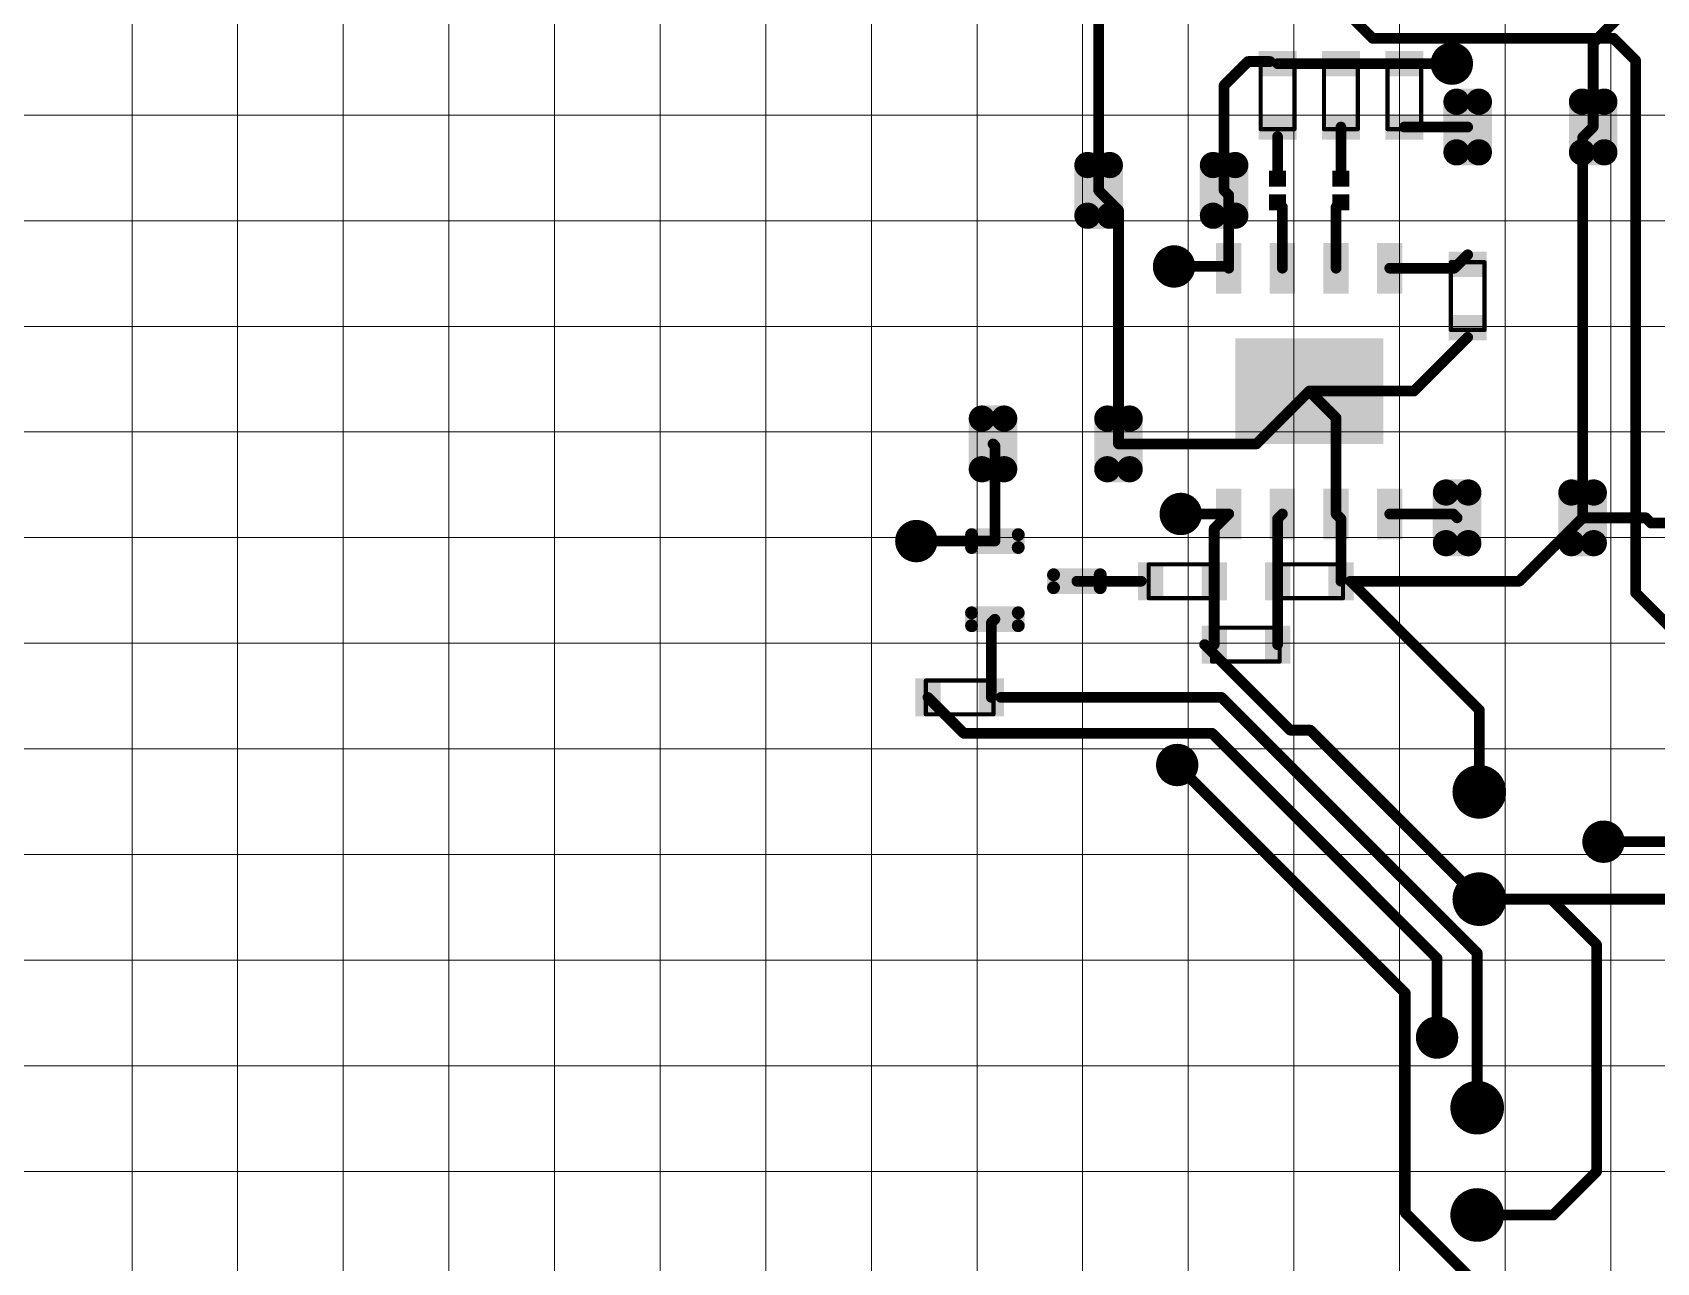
# Model space of a CAD drawing. Extents: x 1996 to 2593, y 74 to 494.
# Drawn here: x 2075.14 to 2113.58, y 322.84 to 351.96 of the extents above; entities that cross this region are included whole.
import ezdxf

# ---------------------------------------------------------------- set-up
doc = ezdxf.new("R2010")
doc.units = 0
doc.header["$MEASUREMENT"] = 0
doc.layers.get('0').update_dxf_attribs({"linetype": 'CONTINUOUS'})
for name, color, linetype in [('BottomSolder', 6, 'CONTINUOUS'), ('KeepOutLayer', 6, 'CONTINUOUS'), ('TopLayer', 1, 'CONTINUOUS')]:
    doc.layers.add(name, color=color, linetype=linetype)

# ---------------------------------------------------------------- blocks, each defined once
blk = doc.blocks.new('CAP3216X125N_18')
at = {"layer": 'TopLayer', "const_width": 0.31049976}
for points in [[(-1.90477648, 0.5995416, 1), (-1.59427672, 0.5995416, 1)], [(-1.37577576, 0.5995416, 1), (-1.065276, 0.5995416, 1)], [(1.06519472, 0.5995416, 1), (1.37569448, 0.5995416, 1)], [(1.59419544, 0.5995416, 1), (1.9046952, 0.5995416, 1)], [(-1.90477648, -0.59945524, 1), (-1.59427672, -0.59945524, 1)], [(-1.37577576, -0.59945524, 1), (-1.065276, -0.59945524, 1)], [(1.06519472, -0.59945524, 1), (1.37569448, -0.59945524, 1)], [(1.59419544, -0.59945524, 1), (1.9046952, -0.59945524, 1)]]:
    blk.add_lwpolyline(points, format="xyb", close=True, dxfattribs=at)
at = {"layer": 'TopLayer'}
for points in [[(-1.22052588, -0.909955), (-1.22052588, 0.9100413599999999), (-1.7495266, -0.909955), (-1.7495266, 0.9100413599999999)], [(1.74944532, -0.909955), (1.74944532, 0.9100413599999999), (1.2204446, -0.909955), (1.2204446, 0.9100413599999999)], [(-0.9100261199999999, -0.59945524), (-0.9100261199999999, 0.5995416), (-2.06002636, -0.59945524), (-2.06002636, 0.5995416)], [(2.05994508, -0.59945524), (2.05994508, 0.5995416), (0.90994484, -0.59945524), (0.90994484, 0.5995416)]]:
    blk.add_solid(points, dxfattribs=at)
blk = doc.blocks.new('CAP3216X125N_31')
at = {"layer": 'TopLayer', "const_width": 0.31049976}
for points in [[(-1.90478918, 0.59953906, 1), (-1.59428942, 0.59953906, 1)], [(-1.37578846, 0.59953906, 1), (-1.0652887, 0.59953906, 1)], [(1.06518202, 0.59953906, 1), (1.37568178, 0.59953906, 1)], [(1.59418274, 0.59953906, 1), (1.9046825, 0.59953906, 1)], [(-1.90478918, -0.5994577799999999, 1), (-1.59428942, -0.5994577799999999, 1)], [(-1.37578846, -0.5994577799999999, 1), (-1.0652887, -0.5994577799999999, 1)], [(1.06518202, -0.5994577799999999, 1), (1.37568178, -0.5994577799999999, 1)], [(1.59418274, -0.5994577799999999, 1), (1.9046825, -0.5994577799999999, 1)]]:
    blk.add_lwpolyline(points, format="xyb", close=True, dxfattribs=at)
at = {"layer": 'TopLayer'}
for points in [[(-1.22053858, -0.90995754), (-1.22053858, 0.9100388199999999), (-1.7495393, -0.90995754), (-1.7495393, 0.9100388199999999)], [(1.74943262, -0.90995754), (1.74943262, 0.9100388199999999), (1.2204319, -0.90995754), (1.2204319, 0.9100388199999999)], [(-0.9100388199999999, -0.5994577799999999), (-0.9100388199999999, 0.59953906), (-2.06003906, -0.5994577799999999), (-2.06003906, 0.59953906)], [(2.05993238, -0.5994577799999999), (2.05993238, 0.59953906), (0.90993214, -0.5994577799999999), (0.90993214, 0.59953906)]]:
    blk.add_solid(points, dxfattribs=at)
blk = doc.blocks.new('CAP3216X125N_38')
at = {"layer": 'TopLayer', "const_width": 0.31049976}
for points in [[(-1.90471806, 0.5995187399999999, 1), (-1.5942183, 0.5995187399999999, 1)], [(-1.37571734, 0.5995187399999999, 1), (-1.06521758, 0.5995187399999999, 1)], [(1.06525314, 0.5995187399999999, 1), (1.3757529, 0.5995187399999999, 1)], [(1.59425386, 0.5995187399999999, 1), (1.90475362, 0.5995187399999999, 1)], [(-1.90471806, -0.5994781, 1), (-1.5942183, -0.5994781, 1)], [(-1.37571734, -0.5994781, 1), (-1.06521758, -0.5994781, 1)], [(1.06525314, -0.5994781, 1), (1.3757529, -0.5994781, 1)], [(1.59425386, -0.5994781, 1), (1.90475362, -0.5994781, 1)]]:
    blk.add_lwpolyline(points, format="xyb", close=True, dxfattribs=at)
at = {"layer": 'TopLayer'}
for points in [[(-1.22046746, -0.9099778599999999), (-1.22046746, 0.9100185), (-1.74946818, -0.9099778599999999), (-1.74946818, 0.9100185)], [(1.74950374, -0.9099778599999999), (1.74950374, 0.9100185), (1.22050302, -0.9099778599999999), (1.22050302, 0.9100185)], [(-0.9099676999999999, -0.5994781), (-0.9099676999999999, 0.5995187399999999), (-2.05996794, -0.5994781), (-2.05996794, 0.5995187399999999)], [(2.0600035, -0.5994781), (2.0600035, 0.5995187399999999), (0.91000326, -0.5994781), (0.91000326, 0.5995187399999999)]]:
    blk.add_solid(points, dxfattribs=at)
blk = doc.blocks.new('CAP3216X125N_40')
at = {"layer": 'TopLayer', "const_width": 0.31049976}
for points in [[(-1.90471552, 0.5994679399999999, 1), (-1.59421576, 0.5994679399999999, 1)], [(-1.3757148, 0.5994679399999999, 1), (-1.06521504, 0.5994679399999999, 1)], [(1.06525568, 0.5994679399999999, 1), (1.37575544, 0.5994679399999999, 1)], [(1.5942564, 0.5994679399999999, 1), (1.90475616, 0.5994679399999999, 1)], [(-1.90471552, -0.5995288999999999, 1), (-1.59421576, -0.5995288999999999, 1)], [(-1.3757148, -0.5995288999999999, 1), (-1.06521504, -0.5995288999999999, 1)], [(1.06525568, -0.5995288999999999, 1), (1.37575544, -0.5995288999999999, 1)], [(1.5942564, -0.5995288999999999, 1), (1.90475616, -0.5995288999999999, 1)]]:
    blk.add_lwpolyline(points, format="xyb", close=True, dxfattribs=at)
at = {"layer": 'TopLayer'}
for points in [[(-1.22046492, -0.9100286599999999), (-1.22046492, 0.9099676999999999), (-1.74946564, -0.9100286599999999), (-1.74946564, 0.9099676999999999)], [(1.74950628, -0.9100286599999999), (1.74950628, 0.9099676999999999), (1.22050556, -0.9100286599999999), (1.22050556, 0.9099676999999999)], [(-0.9099651599999999, -0.5995288999999999), (-0.9099651599999999, 0.5994679399999999), (-2.0599654, -0.5995288999999999), (-2.0599654, 0.5994679399999999)], [(2.06000604, -0.5995288999999999), (2.06000604, 0.5994679399999999), (0.9100058, -0.5995288999999999), (0.9100058, 0.5994679399999999)]]:
    blk.add_solid(points, dxfattribs=at)
blk = doc.blocks.new('ESOP_8_L4_9_W3_9_P1_27_LS6_0_BL_EP_57')
at = {"layer": 'TopLayer'}
for points in [[(-1.9435064, 2.30832914), (-1.3435076, 2.30832914), (-1.9435064, 3.50832674), (-1.3435076, 3.50832674)], [(-0.6735064, 2.30832914), (-0.07350759999999999, 2.30832914), (-0.6735064, 3.50832674), (-0.07350759999999999, 3.50832674)], [(0.5964936, 2.30832914), (1.1964924, 2.30832914), (0.5964936, 3.50832674), (1.1964924, 3.50832674)], [(1.8664936, 2.30832914), (2.4664924, 2.30832914), (1.8664936, 3.50832674), (2.4664924, 3.50832674)], [(2.011426, 1.25002544), (-1.48844, 1.25002544), (2.011426, -1.24996956), (-1.48844, -1.24996956)], [(-1.9435064, -3.50827086), (-1.3435076, -3.50827086), (-1.9435064, -2.30827326), (-1.3435076, -2.30827326)], [(-0.6735064, -3.50827086), (-0.07350759999999999, -3.50827086), (-0.6735064, -2.30827326), (-0.07350759999999999, -2.30827326)], [(0.5964936, -3.50827086), (1.1964924, -3.50827086), (0.5964936, -2.30827326), (1.1964924, -2.30827326)], [(1.8664936, -3.50827086), (2.4664924, -3.50827086), (1.8664936, -2.30827326), (2.4664924, -2.30827326)]]:
    blk.add_solid(points, dxfattribs=at)
blk = doc.blocks.new('___0603_62')
at = {"layer": 'KeepOutLayer', "const_width": 0.0999998}
for points in [[(-0.80006698, 0.40000936), (-0.80006698, -0.39998904)], [(0.7999298199999999, 0.40000936), (-0.80006698, 0.40000936)], [(0.7999298199999999, 0.40000936), (0.7999298199999999, -0.39998904)], [(0.7999298199999999, -0.39998904), (-0.80006698, -0.39998904)]]:
    blk.add_lwpolyline(points, dxfattribs=at)
at = {"layer": 'KeepOutLayer', "const_width": 0.0499999}
for points in [[(-0.8250656599999999, 0.40000936, 1), (-0.7750682999999999, 0.40000936, 1)], [(-0.8250656599999999, 0.40000936, 1), (-0.7750682999999999, 0.40000936, 1)], [(0.77493114, 0.40000936, 1), (0.8249285, 0.40000936, 1)], [(0.77493114, 0.40000936, 1), (0.8249285, 0.40000936, 1)], [(-0.8250656599999999, -0.39998904, 1), (-0.7750682999999999, -0.39998904, 1)], [(-0.8250656599999999, -0.39998904, 1), (-0.7750682999999999, -0.39998904, 1)], [(0.77493114, -0.39998904, 1), (0.8249285, -0.39998904, 1)], [(0.77493114, -0.39998904, 1), (0.8249285, -0.39998904, 1)]]:
    blk.add_lwpolyline(points, format="xyb", close=True, dxfattribs=at)
at = {"layer": 'TopLayer'}
for points in [[(-1.05007918, -0.4499889399999999), (-0.45008038, -0.4499889399999999), (-1.05007918, 0.45000926), (-0.45008038, 0.45000926)], [(0.44994322, -0.4499889399999999), (1.04994202, -0.4499889399999999), (0.44994322, 0.45000926), (1.04994202, 0.45000926)]]:
    blk.add_solid(points, dxfattribs=at)
blk = doc.blocks.new('___0603_63')
at = {"layer": 'KeepOutLayer', "const_width": 0.0999998}
for points in [[(-0.80002126, -0.39998142), (-0.80002126, 0.40001698)], [(-0.80002126, 0.40001698), (0.7999755399999999, 0.40001698)], [(0.7999755399999999, -0.39998142), (0.7999755399999999, 0.40001698)], [(-0.80002126, -0.39998142), (0.7999755399999999, -0.39998142)]]:
    blk.add_lwpolyline(points, dxfattribs=at)
at = {"layer": 'KeepOutLayer', "const_width": 0.0499999}
for points in [[(-0.82501994, 0.40001698, 1), (-0.7750225799999999, 0.40001698, 1)], [(-0.82501994, 0.40001698, 1), (-0.7750225799999999, 0.40001698, 1)], [(0.77497686, 0.40001698, 1), (0.82497422, 0.40001698, 1)], [(0.77497686, 0.40001698, 1), (0.82497422, 0.40001698, 1)], [(-0.82501994, -0.39998142, 1), (-0.7750225799999999, -0.39998142, 1)], [(-0.82501994, -0.39998142, 1), (-0.7750225799999999, -0.39998142, 1)], [(0.77497686, -0.39998142, 1), (0.82497422, -0.39998142, 1)], [(0.77497686, -0.39998142, 1), (0.82497422, -0.39998142, 1)]]:
    blk.add_lwpolyline(points, format="xyb", close=True, dxfattribs=at)
at = {"layer": 'TopLayer'}
for points in [[(-1.05003346, -0.44998132), (-0.45003466, -0.44998132), (-1.05003346, 0.45001688), (-0.45003466, 0.45001688)], [(0.4499889399999999, -0.44998132), (1.04998774, -0.44998132), (0.4499889399999999, 0.45001688), (1.04998774, 0.45001688)]]:
    blk.add_solid(points, dxfattribs=at)
blk = doc.blocks.new('___0603_79')
at = {"layer": 'KeepOutLayer', "const_width": 0.0999998}
for points in [[(-0.7999755399999999, 0.4000119), (-0.7999755399999999, -0.3999865)], [(0.80002126, 0.4000119), (-0.7999755399999999, 0.4000119)], [(0.80002126, 0.4000119), (0.80002126, -0.3999865)], [(0.80002126, -0.3999865), (-0.7999755399999999, -0.3999865)]]:
    blk.add_lwpolyline(points, dxfattribs=at)
at = {"layer": 'KeepOutLayer', "const_width": 0.0499999}
for points in [[(-0.82497422, 0.4000119, 1), (-0.77497686, 0.4000119, 1)], [(-0.82497422, 0.4000119, 1), (-0.77497686, 0.4000119, 1)], [(0.7750225799999999, 0.4000119, 1), (0.82501994, 0.4000119, 1)], [(0.7750225799999999, 0.4000119, 1), (0.82501994, 0.4000119, 1)], [(-0.82497422, -0.3999865, 1), (-0.77497686, -0.3999865, 1)], [(-0.82497422, -0.3999865, 1), (-0.77497686, -0.3999865, 1)], [(0.7750225799999999, -0.3999865, 1), (0.82501994, -0.3999865, 1)], [(0.7750225799999999, -0.3999865, 1), (0.82501994, -0.3999865, 1)]]:
    blk.add_lwpolyline(points, format="xyb", close=True, dxfattribs=at)
at = {"layer": 'TopLayer'}
for points in [[(-1.04998774, -0.4499864), (-0.4499889399999999, -0.4499864), (-1.04998774, 0.4500118), (-0.4499889399999999, 0.4500118)], [(0.45003466, -0.4499864), (1.05003346, -0.4499864), (0.45003466, 0.4500118), (1.05003346, 0.4500118)]]:
    blk.add_solid(points, dxfattribs=at)
blk = doc.blocks.new('___0603_80')
at = {"layer": 'KeepOutLayer', "const_width": 0.0999998}
for points in [[(-0.79994506, 0.39998904), (-0.79994506, -0.40000936)], [(0.8000517399999999, 0.39998904), (-0.79994506, 0.39998904)], [(0.8000517399999999, 0.39998904), (0.8000517399999999, -0.40000936)], [(0.8000517399999999, -0.40000936), (-0.79994506, -0.40000936)]]:
    blk.add_lwpolyline(points, dxfattribs=at)
at = {"layer": 'KeepOutLayer', "const_width": 0.0499999}
for points in [[(-0.8249437399999999, 0.39998904, 1), (-0.7749463799999999, 0.39998904, 1)], [(-0.8249437399999999, 0.39998904, 1), (-0.7749463799999999, 0.39998904, 1)], [(0.77505306, 0.39998904, 1), (0.82505042, 0.39998904, 1)], [(0.77505306, 0.39998904, 1), (0.82505042, 0.39998904, 1)], [(-0.8249437399999999, -0.40000936, 1), (-0.7749463799999999, -0.40000936, 1)], [(-0.8249437399999999, -0.40000936, 1), (-0.7749463799999999, -0.40000936, 1)], [(0.77505306, -0.40000936, 1), (0.82505042, -0.40000936, 1)], [(0.77505306, -0.40000936, 1), (0.82505042, -0.40000936, 1)]]:
    blk.add_lwpolyline(points, format="xyb", close=True, dxfattribs=at)
at = {"layer": 'TopLayer'}
for points in [[(-1.04995726, -0.45000926), (-0.4499584599999999, -0.45000926), (-1.04995726, 0.4499889399999999), (-0.4499584599999999, 0.4499889399999999)], [(0.45006514, -0.45000926), (1.05006394, -0.45000926), (0.45006514, 0.4499889399999999), (1.05006394, 0.4499889399999999)]]:
    blk.add_solid(points, dxfattribs=at)
blk = doc.blocks.new('___0603_88')
at = {"layer": 'KeepOutLayer', "const_width": 0.0999998}
for points in [[(-0.7999882399999999, 0.39999666), (-0.7999882399999999, -0.40000174)], [(-0.7999882399999999, 0.39999666), (0.80000856, 0.39999666)], [(0.80000856, 0.39999666), (0.80000856, -0.40000174)], [(-0.7999882399999999, -0.40000174), (0.80000856, -0.40000174)]]:
    blk.add_lwpolyline(points, dxfattribs=at)
at = {"layer": 'KeepOutLayer', "const_width": 0.0499999}
for points in [[(-0.82498692, 0.39999666, 1), (-0.77498956, 0.39999666, 1)], [(-0.82498692, 0.39999666, 1), (-0.77498956, 0.39999666, 1)], [(0.7750098799999999, 0.39999666, 1), (0.8250072399999999, 0.39999666, 1)], [(0.7750098799999999, 0.39999666, 1), (0.8250072399999999, 0.39999666, 1)], [(-0.82498692, -0.40000174, 1), (-0.77498956, -0.40000174, 1)], [(-0.82498692, -0.40000174, 1), (-0.77498956, -0.40000174, 1)], [(0.7750098799999999, -0.40000174, 1), (0.8250072399999999, -0.40000174, 1)], [(0.7750098799999999, -0.40000174, 1), (0.8250072399999999, -0.40000174, 1)]]:
    blk.add_lwpolyline(points, format="xyb", close=True, dxfattribs=at)
at = {"layer": 'TopLayer'}
for points in [[(-1.05000044, -0.45000164), (-0.45000164, -0.45000164), (-1.05000044, 0.44999656), (-0.45000164, 0.44999656)], [(0.45002196, -0.45000164), (1.05002076, -0.45000164), (0.45002196, 0.44999656), (1.05002076, 0.44999656)]]:
    blk.add_solid(points, dxfattribs=at)
blk = doc.blocks.new('___0603_89')
at = {"layer": 'KeepOutLayer', "const_width": 0.0999998}
for points in [[(-0.7999856999999999, 0.4000119), (-0.7999856999999999, -0.3999865)], [(-0.7999856999999999, 0.4000119), (0.8000111, 0.4000119)], [(0.8000111, 0.4000119), (0.8000111, -0.3999865)], [(-0.7999856999999999, -0.3999865), (0.8000111, -0.3999865)]]:
    blk.add_lwpolyline(points, dxfattribs=at)
at = {"layer": 'KeepOutLayer', "const_width": 0.0499999}
for points in [[(-0.82498438, 0.4000119, 1), (-0.77498702, 0.4000119, 1)], [(-0.82498438, 0.4000119, 1), (-0.77498702, 0.4000119, 1)], [(0.7750124199999999, 0.4000119, 1), (0.8250097799999999, 0.4000119, 1)], [(0.7750124199999999, 0.4000119, 1), (0.8250097799999999, 0.4000119, 1)], [(-0.82498438, -0.3999865, 1), (-0.77498702, -0.3999865, 1)], [(-0.82498438, -0.3999865, 1), (-0.77498702, -0.3999865, 1)], [(0.7750124199999999, -0.3999865, 1), (0.8250097799999999, -0.3999865, 1)], [(0.7750124199999999, -0.3999865, 1), (0.8250097799999999, -0.3999865, 1)]]:
    blk.add_lwpolyline(points, format="xyb", close=True, dxfattribs=at)
at = {"layer": 'TopLayer'}
for points in [[(-1.0499979, -0.4499864), (-0.4499991, -0.4499864), (-1.0499979, 0.4500118), (-0.4499991, 0.4500118)], [(0.4500245, -0.4499864), (1.0500233, -0.4499864), (0.4500245, 0.4500118), (1.0500233, 0.4500118)]]:
    blk.add_solid(points, dxfattribs=at)
blk = doc.blocks.new('___0603_90')
at = {"layer": 'KeepOutLayer', "const_width": 0.0999998}
for points in [[(-0.7999856999999999, 0.39998904), (-0.7999856999999999, -0.40000936)], [(-0.7999856999999999, 0.39998904), (0.8000111, 0.39998904)], [(0.8000111, 0.39998904), (0.8000111, -0.40000936)], [(-0.7999856999999999, -0.40000936), (0.8000111, -0.40000936)]]:
    blk.add_lwpolyline(points, dxfattribs=at)
at = {"layer": 'KeepOutLayer', "const_width": 0.0499999}
for points in [[(-0.82498438, 0.39998904, 1), (-0.77498702, 0.39998904, 1)], [(-0.82498438, 0.39998904, 1), (-0.77498702, 0.39998904, 1)], [(0.7750124199999999, 0.39998904, 1), (0.8250097799999999, 0.39998904, 1)], [(0.7750124199999999, 0.39998904, 1), (0.8250097799999999, 0.39998904, 1)], [(-0.82498438, -0.40000936, 1), (-0.77498702, -0.40000936, 1)], [(-0.82498438, -0.40000936, 1), (-0.77498702, -0.40000936, 1)], [(0.7750124199999999, -0.40000936, 1), (0.8250097799999999, -0.40000936, 1)], [(0.7750124199999999, -0.40000936, 1), (0.8250097799999999, -0.40000936, 1)]]:
    blk.add_lwpolyline(points, format="xyb", close=True, dxfattribs=at)
at = {"layer": 'TopLayer'}
for points in [[(-1.0499979, -0.45000926), (-0.4499991, -0.45000926), (-1.0499979, 0.4499889399999999), (-0.4499991, 0.4499889399999999)], [(0.4500245, -0.45000926), (1.0500233, -0.45000926), (0.4500245, 0.4499889399999999), (1.0500233, 0.4499889399999999)]]:
    blk.add_solid(points, dxfattribs=at)
blk = doc.blocks.new('___0603_91')
at = {"layer": 'KeepOutLayer', "const_width": 0.0999998}
for points in [[(-0.7999729999999999, 0.40000428), (-0.7999729999999999, -0.39999412)], [(-0.7999729999999999, 0.40000428), (0.8000238, 0.40000428)], [(0.8000238, 0.40000428), (0.8000238, -0.39999412)], [(-0.7999729999999999, -0.39999412), (0.8000238, -0.39999412)]]:
    blk.add_lwpolyline(points, dxfattribs=at)
at = {"layer": 'KeepOutLayer', "const_width": 0.0499999}
for points in [[(-0.82497168, 0.40000428, 1), (-0.77497432, 0.40000428, 1)], [(-0.82497168, 0.40000428, 1), (-0.77497432, 0.40000428, 1)], [(0.77502512, 0.40000428, 1), (0.82502248, 0.40000428, 1)], [(0.77502512, 0.40000428, 1), (0.82502248, 0.40000428, 1)], [(-0.82497168, -0.39999412, 1), (-0.77497432, -0.39999412, 1)], [(-0.82497168, -0.39999412, 1), (-0.77497432, -0.39999412, 1)], [(0.77502512, -0.39999412, 1), (0.82502248, -0.39999412, 1)], [(0.77502512, -0.39999412, 1), (0.82502248, -0.39999412, 1)]]:
    blk.add_lwpolyline(points, format="xyb", close=True, dxfattribs=at)
at = {"layer": 'TopLayer'}
for points in [[(-1.0499852, -0.44999402), (-0.4499864, -0.44999402), (-1.0499852, 0.45000418), (-0.4499864, 0.45000418)], [(0.4500372, -0.44999402), (1.050036, -0.44999402), (0.4500372, 0.45000418), (1.050036, 0.45000418)]]:
    blk.add_solid(points, dxfattribs=at)
blk = doc.blocks.new('BEADC0603X33N_115')
at = {"layer": 'TopLayer'}
for points in [[(-0.08998966, 0.1999869), (-0.4699889, 0.1999869), (-0.08998966, -0.2000123), (-0.4699889, -0.2000123)], [(0.47002954, 0.1999869), (0.0900303, 0.1999869), (0.47002954, -0.2000123), (0.0900303, -0.2000123)]]:
    blk.add_solid(points, dxfattribs=at)
blk = doc.blocks.new('BEADC0603X33N_116')
at = {"layer": 'TopLayer'}
for points in [[(-0.09004045999999999, 0.19995896), (-0.4700396999999999, 0.19995896), (-0.09004045999999999, -0.20004024), (-0.4700396999999999, -0.20004024)], [(0.46997874, 0.19995896), (0.08997949999999999, 0.19995896), (0.46997874, -0.20004024), (0.08997949999999999, -0.20004024)]]:
    blk.add_solid(points, dxfattribs=at)
blk = doc.blocks.new('SOT23_3P96_237X112L42X44_121')
at = {"layer": 'TopLayer', "const_width": 0.15249906}
for points in [[(-1.59874204, 1.10253526, 1), (-1.44624552, 1.10253526, 1)], [(-0.4937404399999999, 1.10253526, 1), (-0.34124392, 1.10253526, 1)], [(-1.59874204, 0.79753714, 1), (-1.44624552, 0.79753714, 1)], [(-0.4937404399999999, 0.79753714, 1), (-0.34124392, 0.79753714, 1)], [(0.34125916, 0.15252446, 1), (0.49375568, 0.15252446, 1)], [(0.34125916, -0.15247366, 1), (0.49375568, -0.15247366, 1)], [(1.44626076, 0.15252446, 1), (1.59875728, 0.15252446, 1)], [(1.44626076, -0.15247366, 1), (1.59875728, -0.15247366, 1)], [(-1.59874204, -0.74749914, 1), (-1.44624552, -0.74749914, 1)], [(-0.4937404399999999, -0.74749914, 1), (-0.34124392, -0.74749914, 1)], [(-1.59874204, -1.05249726, 1), (-1.44624552, -1.05249726, 1)], [(-0.4937404399999999, -1.05249726, 1), (-0.34124392, -1.05249726, 1)]]:
    blk.add_lwpolyline(points, format="xyb", close=True, dxfattribs=at)
at = {"layer": 'TopLayer'}
for points in [[(-1.52249378, 1.25503432), (-1.52249378, 0.64503808), (-0.41749218, 1.25503432), (-0.41749218, 0.64503808)], [(-1.67499284, 1.10253526), (-1.67499284, 0.79753714), (-0.26499312, 1.10253526), (-0.26499312, 0.79753714)], [(0.26500836, 0.15252446), (0.26500836, -0.15247366), (1.67500808, 0.15252446), (1.67500808, -0.15247366)], [(0.41750742, 0.30502352), (0.41750742, -0.30497272), (1.52250902, 0.30502352), (1.52250902, -0.30497272)], [(-1.67499284, -0.74749914), (-1.67499284, -1.05249726), (-0.26499312, -0.74749914), (-0.26499312, -1.05249726)], [(-1.52249378, -0.5950000799999999), (-1.52249378, -1.20499632), (-0.41749218, -0.5950000799999999), (-0.41749218, -1.20499632)]]:
    blk.add_solid(points, dxfattribs=at)
blk = doc.blocks.new('2P_129')
at = {"layer": 'TopLayer', "const_width": 0.635}
for points in [[(-1.58751524, -1.27e-05, 1), (-0.95251524, -1.27e-05, 1)], [(0.9524847599999999, -1.27e-05, 1), (1.58748476, -1.27e-05, 1)]]:
    blk.add_lwpolyline(points, format="xyb", close=True, dxfattribs=at)
blk = doc.blocks.new('2P_130')
at = {"layer": 'TopLayer', "const_width": 0.635}
for points in [[(-1.58750762, -1.778e-05, 1), (-0.95250762, -1.778e-05, 1)], [(0.9524923799999999, -1.778e-05, 1), (1.58749238, -1.778e-05, 1)]]:
    blk.add_lwpolyline(points, format="xyb", close=True, dxfattribs=at)

msp = doc.modelspace()

# ---------------------------------------------------------------- linework, layer by layer
at = {"lineweight": 9}
for p, q in [((2077.5, 397.5), (2077.5, 315.00001016)), ((2080, 397.5), (2080, 317.50000696)), ((2082.5, 397.5), (2082.5, 317.50000696)), ((2085, 397.5), (2085, 317.50000696)), ((2087.5, 397.5), (2087.5, 315.00001016)), ((2090, 397.5), (2090, 317.50000696)), ((2092.5, 397.5), (2092.5, 317.50000696)), ((2095, 397.5), (2095, 317.50000696)), ((2097.5, 397.5), (2097.5, 315.00001016)), ((2100, 397.5), (2100, 317.50000696)), ((2102.5, 397.5), (2102.5, 317.50000696)), ((2105, 397.5), (2105, 317.50000696)), ((2107.5, 397.5), (2107.5, 315.00001016)), ((2110, 397.5), (2110, 317.50000696)), ((2112.5, 397.5), (2112.5, 317.50000696)), ((2137.50001336, 350.00001016), (2037.5000127, 350.00001016)), ((2157.500016565001, 349.9999993438706), (2057.500015905001, 349.9999993438706)), ((2137.50001336, 347.50001016), (2035, 347.50001016)), ((2157.500016565001, 347.4999993438706), (2055.000003205001, 347.4999993438706)), ((2137.50001336, 345.00001016), (2037.5000127, 345.00001016)), ((2157.500016565001, 344.9999993438706), (2057.500015905001, 344.9999993438706)), ((2137.50001336, 342.50001016), (2037.5000127, 342.50001016)), ((2157.500016565001, 342.4999993438706), (2057.500015905001, 342.4999993438706)), ((2137.50001336, 340.00001016), (2037.5000127, 340.00001016)), ((2157.500016565001, 339.9999993438706), (2057.500015905001, 339.9999993438706)), ((2137.50001336, 337.50001016), (2035, 337.50001016)), ((2157.500016565001, 337.4999993438706), (2055.000003205001, 337.4999993438706)), ((2137.50001336, 335.00001016), (2037.5000127, 335.00001016)), ((2157.500016565001, 334.9999993438706), (2057.500015905001, 334.9999993438706)), ((2137.50001336, 332.50001016), (2037.5000127, 332.50001016)), ((2157.500016565001, 332.4999993438706), (2057.500015905001, 332.4999993438706)), ((2137.50001336, 330.00001016), (2037.5000127, 330.00001016)), ((2157.500016565001, 329.9999993438706), (2057.500015905001, 329.9999993438706)), ((2137.50001336, 327.50001016), (2035, 327.50001016)), ((2157.500016565001, 327.4999993438706), (2055.000003205001, 327.4999993438706)), ((2137.50001336, 325.00001016), (2037.5000127, 325.00001016)), ((2157.500016565001, 324.9999993438706), (2057.500015905001, 324.9999993438706))]:
    msp.add_line(p, q, dxfattribs=at)
at = {"layer": 'BottomSolder', "const_width": 0.5015992}
for points in [[(2108.487792014487, 351.2176509530476, 1), (2108.989391214487, 351.2176509530476, 1)], [(2101.912798814487, 346.4176097530475, 1), (2102.414398014487, 346.4176097530475, 1)], [(2102.071091614487, 340.5593537530476, 1), (2102.572690814487, 340.5593537530476, 1)], [(2095.812785614487, 339.9176481530475, 1), (2096.314384814487, 339.9176481530475, 1)], [(2101.987779614487, 334.6176333530476, 1), (2102.489378814487, 334.6176333530476, 1)], [(2112.077777214487, 332.8026509530475, 1), (2112.579376414487, 332.8026509530475, 1)], [(2108.137780014487, 328.1676081530475, 1), (2108.639379214487, 328.1676081530475, 1)]]:
    msp.add_lwpolyline(points, format="xyb", close=True, dxfattribs=at)
at = {"layer": 'TopLayer', "const_width": 0.254}
for points in [[(2102.688616414487, 355.9926477530475), (2106.863614414487, 351.8175989530475)], [(2100.378588014487, 348.2176569530475), (2100.378588014487, 354.6376085530475)], [(2112.083568414487, 351.7048229530475), (2112.688596414487, 352.3098509530475)], [(2106.863614414487, 351.8175989530475), (2112.563577614487, 351.8175989530475)], [(2112.083568414487, 349.7176285530475), (2112.083568414487, 351.7048229530475)], [(2112.563577614487, 351.8175989530475), (2113.088595614487, 351.2926317530475)], [(2103.348559214487, 350.7026405530475), (2103.913556814487, 351.2676381530475)], [(2103.913556814487, 351.2676381530475), (2104.436593614487, 351.2676381530475)], [(2104.613580814487, 351.2176509530476), (2106.113603214487, 351.2176509530476)], [(2106.113603214487, 351.2176509530476), (2107.613574814487, 351.2176509530476)], [(2107.613574814487, 351.2176509530476), (2108.738591614487, 351.2176509530476)], [(2113.088595614487, 338.6926061530475), (2113.088595614487, 351.2926317530475)], [(2103.348559214487, 348.2176569530475), (2103.348559214487, 350.7026405530475)], [(2106.113603214487, 349.4906541530475), (2106.113603214487, 349.7176285530475)], [(2107.613574814487, 349.7176285530475), (2109.113597214487, 349.7176285530475)], [(2111.833530814487, 349.4676417530475), (2112.083568414487, 349.7176285530475)], [(2104.613580814487, 348.4976157530476), (2104.613580814487, 349.4906541530475)], [(2106.113552414487, 349.4906033530476), (2106.113603214487, 349.4906541530475)], [(2106.113552414487, 348.4976665530475), (2106.113552414487, 349.4906033530476)], [(2106.113603214487, 349.0886737530475), (2106.113603214487, 349.4906541530475)], [(2111.833530814487, 340.4676597530475), (2111.833530814487, 349.4676417530475)], [(2106.113552414487, 349.0886229530475), (2106.113603214487, 349.0886737530475)], [(2106.113552414487, 348.4976665530475), (2106.113552414487, 349.0886229530475)], [(2100.378588014487, 348.2176569530475), (2100.848538814487, 347.7477061530475)], [(2103.348559214487, 348.2176569530475), (2103.458592014487, 348.1076241530475)], [(2103.458592014487, 346.3759537530476), (2103.458592014487, 348.1076241530475)], [(2104.613580814487, 347.9375965530475), (2104.728592014487, 347.8225853530475)], [(2104.728592014487, 346.3759537530476), (2104.728592014487, 347.8225853530475)], [(2105.998592014487, 347.8226361530475), (2106.113552414487, 347.9376473530476)], [(2105.998592014487, 346.3759537530476), (2105.998592014487, 347.8226361530475)], [(2100.848538814487, 342.2176689530475), (2100.848538814487, 347.7477061530475)], [(2109.000110014487, 346.5811349530475), (2109.113597214487, 346.6946729530475)], [(2102.163598414487, 346.4176097530475), (2103.416936014487, 346.4176097530475)], [(2103.416936014487, 346.4176097530475), (2103.458592014487, 346.3759537530476)], [(2107.268592014487, 346.3759537530476), (2108.794878014487, 346.3759537530476)], [(2108.794878014487, 346.3759537530476), (2109.000110014487, 346.5811349530475)], [(2107.840549214487, 343.4676537530475), (2109.113597214487, 344.7406509530476)], [(2104.113607214487, 342.2176689530475), (2105.363592014487, 343.4676537530475)], [(2105.363592014487, 343.4676537530475), (2107.840549214487, 343.4676537530475)], [(2105.363592014487, 343.4676537530475), (2105.998592014487, 342.8326537530475)], [(2105.998592014487, 340.5593537530476), (2105.998592014487, 342.8326537530475)], [(2097.878567614487, 342.2176689530475), (2097.923576414487, 342.1726601530475)], [(2097.923576414487, 339.9176481530475), (2097.923576414487, 342.1726601530475)], [(2100.848538814487, 342.2176689530475), (2104.113607214487, 342.2176689530475)], [(2102.321891214487, 340.5593537530476), (2103.458592014487, 340.5593537530476)], [(2103.113558414487, 340.2143201530475), (2103.458592014487, 340.5593537530476)], [(2104.613530014487, 340.4443425530475), (2104.728592014487, 340.5593537530476)], [(2105.998592014487, 340.5593537530476), (2106.113552414487, 340.4443425530475)], [(2107.268592014487, 340.5593537530476), (2108.771865614487, 340.5593537530476)], [(2108.771865614487, 340.5593537530476), (2108.863559614487, 340.4676597530475)], [(2110.333559214487, 338.9676373530476), (2111.833530814487, 340.4676597530475)], [(2111.833530814487, 340.4676597530475), (2113.329794014487, 340.4676597530475)], [(2113.329794014487, 340.4676597530475), (2113.454863614487, 340.3425901530475)], [(2103.113558414487, 338.9676373530476), (2103.113558414487, 340.2143201530475)], [(2104.613530014487, 338.9676373530476), (2104.613530014487, 340.4443425530475)], [(2106.113552414487, 338.9676373530476), (2106.113552414487, 340.4443425530475)], [(2113.454863614487, 340.3425901530475), (2114.953616014487, 340.3425901530475)], [(2096.063585214487, 339.9176481530475), (2097.923576414487, 339.9176481530475)], [(2099.863577614487, 338.9676373530476), (2101.386561614487, 338.9676373530476)], [(2103.113558414487, 337.4676149530475), (2103.113558414487, 338.9676373530476)], [(2104.613530014487, 338.9676373530476), (2104.613580814487, 338.9676373530476)], [(2104.613580814487, 337.4676149530475), (2104.613580814487, 338.9676373530476)], [(2106.340577614487, 338.9676373530476), (2110.333559214487, 338.9676373530476)], [(2106.340577614487, 338.9676373530476), (2109.388577614487, 335.9195865530475)], [(2113.088595614487, 338.6926061530475), (2117.438599614487, 334.3426021530475)], [(2097.838638814487, 337.9826253530476), (2097.923576414487, 338.0676137530475)], [(2097.838638814487, 336.2176301530475), (2097.838638814487, 337.9826253530476)], [(2102.886584014487, 337.4676149530475), (2103.000071214487, 337.3541277530475)], [(2102.886584014487, 337.4676149530475), (2103.000071214487, 337.3541277530475)], [(2102.886584014487, 337.4676149530475), (2103.000071214487, 337.3541277530475)], [(2103.000071214487, 337.3541277530475), (2103.113558414487, 337.2406405530475)], [(2103.000071214487, 337.3541277530475), (2103.113558414487, 337.2406405530475)], [(2103.000071214487, 337.3541277530475), (2104.911573614487, 335.4426253530475)], [(2103.000071214487, 337.3541277530475), (2104.911573614487, 335.4426253530475)], [(2103.000071214487, 337.3541277530475), (2103.113558414487, 337.2406405530475)], [(2096.338616414487, 336.2176301530475), (2097.188602014487, 335.3676445530476)], [(2098.065613214487, 336.2176301530475), (2103.288615214487, 336.2176301530475)], [(2103.288615214487, 336.2176301530475), (2109.338590414487, 330.1676041530475)], [(2109.388577614487, 333.9826333530476), (2109.388577614487, 335.9195865530475)], [(2097.188602014487, 335.3676445530476), (2103.063571214487, 335.3676445530476)], [(2103.063571214487, 335.3676445530476), (2108.388579614487, 330.0426361530476)], [(2104.911573614487, 335.4426253530475), (2105.388585614487, 335.4426253530475)], [(2105.388585614487, 335.4426253530475), (2109.388577614487, 331.4426333530475)], [(2102.238579214487, 334.6176333530476), (2107.638619214487, 329.2176441530475)], [(2112.328576814487, 332.8026509530475), (2116.663594814487, 332.8026509530475)], [(2109.388577614487, 331.4426333530475), (2111.088599614487, 331.4426333530475)], [(2111.088599614487, 331.4426333530475), (2112.163578414487, 330.3676037530475)], [(2111.088599614487, 331.4426333530475), (2113.837794014487, 331.4426333530475)], [(2109.338590414487, 326.5076165530475), (2109.338590414487, 330.1676041530475)], [(2112.163578414487, 324.9926081530476), (2112.163578414487, 330.3676037530475)], [(2108.388579614487, 328.1676081530475), (2108.388579614487, 330.0426361530476)], [(2107.638619214487, 324.0176037530476), (2107.638619214487, 329.2176441530475)], [(2111.138586814487, 323.9676165530475), (2112.163578414487, 324.9926081530476)], [(2107.638619214487, 324.0176037530476), (2110.763581214487, 320.8926417530475)], [(2109.338590414487, 323.9676165530475), (2111.138586814487, 323.9676165530475)]]:
    msp.add_lwpolyline(points, dxfattribs=at)
at = {"layer": 'TopLayer'}
for points, const_width in [([(2106.800114414487, 351.8175989530475, 1), (2106.927114414487, 351.8175989530475, 1)], 0.127), ([(2106.800114414487, 351.8175989530475, 1), (2106.927114414487, 351.8175989530475, 1)], 0.127), ([(2112.020068414487, 351.7048229530475, 1), (2112.147068414487, 351.7048229530475, 1)], 0.127), ([(2112.020068414487, 351.7048229530475, 1), (2112.147068414487, 351.7048229530475, 1)], 0.127), ([(2112.500077614487, 351.8175989530475, 1), (2112.627077614487, 351.8175989530475, 1)], 0.127), ([(2112.500077614487, 351.8175989530475, 1), (2112.627077614487, 351.8175989530475, 1)], 0.127), ([(2103.850056814487, 351.2676381530475, 1), (2103.977056814487, 351.2676381530475, 1)], 0.127), ([(2103.850056814487, 351.2676381530475, 1), (2103.977056814487, 351.2676381530475, 1)], 0.127), ([(2104.373093614487, 351.2676381530475, 1), (2104.500093614487, 351.2676381530475, 1)], 0.127), ([(2104.550080814487, 351.2176509530476, 1), (2104.677080814487, 351.2176509530476, 1)], 0.127), ([(2106.050103214487, 351.2176509530476, 1), (2106.177103214487, 351.2176509530476, 1)], 0.127), ([(2106.050103214487, 351.2176509530476, 1), (2106.177103214487, 351.2176509530476, 1)], 0.127), ([(2107.550074814487, 351.2176509530476, 1), (2107.677074814487, 351.2176509530476, 1)], 0.127), ([(2107.550074814487, 351.2176509530476, 1), (2107.677074814487, 351.2176509530476, 1)], 0.127), ([(2108.538592014487, 351.2176509530476, 1), (2108.938591214487, 351.2176509530476, 1)], 0.3999992), ([(2108.675091614487, 351.2176509530476, 1), (2108.802091614487, 351.2176509530476, 1)], 0.127), ([(2113.025095614487, 351.2926317530475, 1), (2113.152095614487, 351.2926317530475, 1)], 0.127), ([(2113.025095614487, 351.2926317530475, 1), (2113.152095614487, 351.2926317530475, 1)], 0.127), ([(2103.285059214487, 350.7026405530475, 1), (2103.412059214487, 350.7026405530475, 1)], 0.127), ([(2103.285059214487, 350.7026405530475, 1), (2103.412059214487, 350.7026405530475, 1)], 0.127), ([(2106.050103214487, 349.7176285530475, 1), (2106.177103214487, 349.7176285530475, 1)], 0.127), ([(2107.550074814487, 349.7176285530475, 1), (2107.677074814487, 349.7176285530475, 1)], 0.127), ([(2109.050097214487, 349.7176285530475, 1), (2109.177097214487, 349.7176285530475, 1)], 0.127), ([(2112.020068414487, 349.7176285530475, 1), (2112.147068414487, 349.7176285530475, 1)], 0.127), ([(2112.020068414487, 349.7176285530475, 1), (2112.147068414487, 349.7176285530475, 1)], 0.127), ([(2104.550080814487, 349.4906541530475, 1), (2104.677080814487, 349.4906541530475, 1)], 0.127), ([(2106.050052414487, 349.4906033530476, 1), (2106.177052414487, 349.4906033530476, 1)], 0.127), ([(2106.050052414487, 349.4906033530476, 1), (2106.177052414487, 349.4906033530476, 1)], 0.127), ([(2106.050103214487, 349.4906541530475, 1), (2106.177103214487, 349.4906541530475, 1)], 0.127), ([(2106.050103214487, 349.4906541530475, 1), (2106.177103214487, 349.4906541530475, 1)], 0.127), ([(2106.050103214487, 349.4906541530475, 1), (2106.177103214487, 349.4906541530475, 1)], 0.127), ([(2111.770030814487, 349.4676417530475, 1), (2111.897030814487, 349.4676417530475, 1)], 0.127), ([(2111.770030814487, 349.4676417530475, 1), (2111.897030814487, 349.4676417530475, 1)], 0.127), ([(2106.050052414487, 349.0886229530475, 1), (2106.177052414487, 349.0886229530475, 1)], 0.127), ([(2106.050052414487, 349.0886229530475, 1), (2106.177052414487, 349.0886229530475, 1)], 0.127), ([(2106.050103214487, 349.0886737530475, 1), (2106.177103214487, 349.0886737530475, 1)], 0.127), ([(2106.050103214487, 349.0886737530475, 1), (2106.177103214487, 349.0886737530475, 1)], 0.127), ([(2100.315088014487, 348.2176569530475, 1), (2100.442088014487, 348.2176569530475, 1)], 0.127), ([(2100.315088014487, 348.2176569530475, 1), (2100.442088014487, 348.2176569530475, 1)], 0.127), ([(2103.285059214487, 348.2176569530475, 1), (2103.412059214487, 348.2176569530475, 1)], 0.127), ([(2103.285059214487, 348.2176569530475, 1), (2103.412059214487, 348.2176569530475, 1)], 0.127), ([(2104.550080814487, 348.4976157530476, 1), (2104.677080814487, 348.4976157530476, 1)], 0.127), ([(2106.050052414487, 348.4976665530475, 1), (2106.177052414487, 348.4976665530475, 1)], 0.127), ([(2106.050052414487, 348.4976665530475, 1), (2106.177052414487, 348.4976665530475, 1)], 0.127), ([(2103.395092014487, 348.1076241530475, 1), (2103.522092014487, 348.1076241530475, 1)], 0.127), ([(2103.395092014487, 348.1076241530475, 1), (2103.522092014487, 348.1076241530475, 1)], 0.127), ([(2104.550080814487, 347.9375965530475, 1), (2104.677080814487, 347.9375965530475, 1)], 0.127), ([(2104.665092014487, 347.8225853530475, 1), (2104.792092014487, 347.8225853530475, 1)], 0.127), ([(2104.665092014487, 347.8225853530475, 1), (2104.792092014487, 347.8225853530475, 1)], 0.127), ([(2105.935092014487, 347.8226361530475, 1), (2106.062092014487, 347.8226361530475, 1)], 0.127), ([(2105.935092014487, 347.8226361530475, 1), (2106.062092014487, 347.8226361530475, 1)], 0.127), ([(2106.050052414487, 347.9376473530476, 1), (2106.177052414487, 347.9376473530476, 1)], 0.127), ([(2100.785038814487, 347.7477061530475, 1), (2100.912038814487, 347.7477061530475, 1)], 0.127), ([(2100.785038814487, 347.7477061530475, 1), (2100.912038814487, 347.7477061530475, 1)], 0.127), ([(2101.963598814487, 346.4176097530475, 1), (2102.363598014487, 346.4176097530475, 1)], 0.3999992), ([(2109.050097214487, 346.6946729530475, 1), (2109.177097214487, 346.6946729530475, 1)], 0.127), ([(2102.100098414487, 346.4176097530475, 1), (2102.227098414487, 346.4176097530475, 1)], 0.127), ([(2103.353436014487, 346.4176097530475, 1), (2103.480436014487, 346.4176097530475, 1)], 0.127), ([(2103.353436014487, 346.4176097530475, 1), (2103.480436014487, 346.4176097530475, 1)], 0.127), ([(2103.395092014487, 346.3759537530476, 1), (2103.522092014487, 346.3759537530476, 1)], 0.127), ([(2103.395092014487, 346.3759537530476, 1), (2103.522092014487, 346.3759537530476, 1)], 0.127), ([(2104.665092014487, 346.3759537530476, 1), (2104.792092014487, 346.3759537530476, 1)], 0.127), ([(2105.935092014487, 346.3759537530476, 1), (2106.062092014487, 346.3759537530476, 1)], 0.127), ([(2107.205092014487, 346.3759537530476, 1), (2107.332092014487, 346.3759537530476, 1)], 0.127), ([(2108.731378014487, 346.3759537530476, 1), (2108.858378014487, 346.3759537530476, 1)], 0.127), ([(2108.731378014487, 346.3759537530476, 1), (2108.858378014487, 346.3759537530476, 1)], 0.127), ([(2108.936610014487, 346.5811349530475, 1), (2109.063610014487, 346.5811349530475, 1)], 0.127), ([(2108.936610014487, 346.5811349530475, 1), (2109.063610014487, 346.5811349530475, 1)], 0.127), ([(2109.050097214487, 344.7406509530476, 1), (2109.177097214487, 344.7406509530476, 1)], 0.127), ([(2105.300092014487, 343.4676537530475, 1), (2105.427092014487, 343.4676537530475, 1)], 0.127), ([(2105.300092014487, 343.4676537530475, 1), (2105.427092014487, 343.4676537530475, 1)], 0.127), ([(2105.300092014487, 343.4676537530475, 1), (2105.427092014487, 343.4676537530475, 1)], 0.127), ([(2107.777049214487, 343.4676537530475, 1), (2107.904049214487, 343.4676537530475, 1)], 0.127), ([(2107.777049214487, 343.4676537530475, 1), (2107.904049214487, 343.4676537530475, 1)], 0.127), ([(2105.935092014487, 342.8326537530475, 1), (2106.062092014487, 342.8326537530475, 1)], 0.127), ([(2105.935092014487, 342.8326537530475, 1), (2106.062092014487, 342.8326537530475, 1)], 0.127), ([(2097.815067614487, 342.2176689530475, 1), (2097.942067614487, 342.2176689530475, 1)], 0.127), ([(2097.860076414487, 342.1726601530475, 1), (2097.987076414487, 342.1726601530475, 1)], 0.127), ([(2097.860076414487, 342.1726601530475, 1), (2097.987076414487, 342.1726601530475, 1)], 0.127), ([(2100.785038814487, 342.2176689530475, 1), (2100.912038814487, 342.2176689530475, 1)], 0.127), ([(2100.785038814487, 342.2176689530475, 1), (2100.912038814487, 342.2176689530475, 1)], 0.127), ([(2104.050107214487, 342.2176689530475, 1), (2104.177107214487, 342.2176689530475, 1)], 0.127), ([(2104.050107214487, 342.2176689530475, 1), (2104.177107214487, 342.2176689530475, 1)], 0.127), ([(2102.121891614487, 340.5593537530476, 1), (2102.521890814487, 340.5593537530476, 1)], 0.3999992), ([(2102.258391214487, 340.5593537530476, 1), (2102.385391214487, 340.5593537530476, 1)], 0.127), ([(2103.395092014487, 340.5593537530476, 1), (2103.522092014487, 340.5593537530476, 1)], 0.127), ([(2103.395092014487, 340.5593537530476, 1), (2103.522092014487, 340.5593537530476, 1)], 0.127), ([(2104.665092014487, 340.5593537530476, 1), (2104.792092014487, 340.5593537530476, 1)], 0.127), ([(2105.935092014487, 340.5593537530476, 1), (2106.062092014487, 340.5593537530476, 1)], 0.127), ([(2105.935092014487, 340.5593537530476, 1), (2106.062092014487, 340.5593537530476, 1)], 0.127), ([(2107.205092014487, 340.5593537530476, 1), (2107.332092014487, 340.5593537530476, 1)], 0.127), ([(2108.708365614487, 340.5593537530476, 1), (2108.835365614487, 340.5593537530476, 1)], 0.127), ([(2108.708365614487, 340.5593537530476, 1), (2108.835365614487, 340.5593537530476, 1)], 0.127), ([(2108.800059614487, 340.4676597530475, 1), (2108.927059614487, 340.4676597530475, 1)], 0.127), ([(2111.770030814487, 340.4676597530475, 1), (2111.897030814487, 340.4676597530475, 1)], 0.127), ([(2111.770030814487, 340.4676597530475, 1), (2111.897030814487, 340.4676597530475, 1)], 0.127), ([(2111.770030814487, 340.4676597530475, 1), (2111.897030814487, 340.4676597530475, 1)], 0.127), ([(2113.266294014487, 340.4676597530475, 1), (2113.393294014487, 340.4676597530475, 1)], 0.127), ([(2113.266294014487, 340.4676597530475, 1), (2113.393294014487, 340.4676597530475, 1)], 0.127), ([(2095.863585614487, 339.9176481530475, 1), (2096.263584814487, 339.9176481530475, 1)], 0.3999992), ([(2103.050058414487, 340.2143201530475, 1), (2103.177058414487, 340.2143201530475, 1)], 0.127), ([(2103.050058414487, 340.2143201530475, 1), (2103.177058414487, 340.2143201530475, 1)], 0.127), ([(2104.550030014487, 340.4443425530475, 1), (2104.677030014487, 340.4443425530475, 1)], 0.127), ([(2104.550030014487, 340.4443425530475, 1), (2104.677030014487, 340.4443425530475, 1)], 0.127), ([(2106.050052414487, 340.4443425530475, 1), (2106.177052414487, 340.4443425530475, 1)], 0.127), ([(2106.050052414487, 340.4443425530475, 1), (2106.177052414487, 340.4443425530475, 1)], 0.127), ([(2113.391363614487, 340.3425901530475, 1), (2113.518363614487, 340.3425901530475, 1)], 0.127), ([(2113.391363614487, 340.3425901530475, 1), (2113.518363614487, 340.3425901530475, 1)], 0.127), ([(2096.000085214487, 339.9176481530475, 1), (2096.127085214487, 339.9176481530475, 1)], 0.127), ([(2097.860076414487, 339.9176481530475, 1), (2097.987076414487, 339.9176481530475, 1)], 0.127), ([(2097.860076414487, 339.9176481530475, 1), (2097.987076414487, 339.9176481530475, 1)], 0.127), ([(2099.800077614487, 338.9676373530476, 1), (2099.927077614487, 338.9676373530476, 1)], 0.127), ([(2101.323061614487, 338.9676373530476, 1), (2101.450061614487, 338.9676373530476, 1)], 0.127), ([(2103.050058414487, 338.9676373530476, 1), (2103.177058414487, 338.9676373530476, 1)], 0.127), ([(2103.050058414487, 338.9676373530476, 1), (2103.177058414487, 338.9676373530476, 1)], 0.127), ([(2104.550030014487, 338.9676373530476, 1), (2104.677030014487, 338.9676373530476, 1)], 0.127), ([(2104.550030014487, 338.9676373530476, 1), (2104.677030014487, 338.9676373530476, 1)], 0.127), ([(2104.550080814487, 338.9676373530476, 1), (2104.677080814487, 338.9676373530476, 1)], 0.127), ([(2104.550080814487, 338.9676373530476, 1), (2104.677080814487, 338.9676373530476, 1)], 0.127), ([(2106.050052414487, 338.9676373530476, 1), (2106.177052414487, 338.9676373530476, 1)], 0.127), ([(2106.277077614487, 338.9676373530476, 1), (2106.404077614487, 338.9676373530476, 1)], 0.127), ([(2106.277077614487, 338.9676373530476, 1), (2106.404077614487, 338.9676373530476, 1)], 0.127), ([(2110.270059214487, 338.9676373530476, 1), (2110.397059214487, 338.9676373530476, 1)], 0.127), ([(2110.270059214487, 338.9676373530476, 1), (2110.397059214487, 338.9676373530476, 1)], 0.127), ([(2113.025095614487, 338.6926061530475, 1), (2113.152095614487, 338.6926061530475, 1)], 0.127), ([(2113.025095614487, 338.6926061530475, 1), (2113.152095614487, 338.6926061530475, 1)], 0.127), ([(2097.775138814487, 337.9826253530476, 1), (2097.902138814487, 337.9826253530476, 1)], 0.127), ([(2097.775138814487, 337.9826253530476, 1), (2097.902138814487, 337.9826253530476, 1)], 0.127), ([(2097.860076414487, 338.0676137530475, 1), (2097.987076414487, 338.0676137530475, 1)], 0.127), ([(2102.823084014487, 337.4676149530475, 1), (2102.950084014487, 337.4676149530475, 1)], 0.127), ([(2102.823084014487, 337.4676149530475, 1), (2102.950084014487, 337.4676149530475, 1)], 0.127), ([(2102.823084014487, 337.4676149530475, 1), (2102.950084014487, 337.4676149530475, 1)], 0.127), ([(2103.050058414487, 337.4676149530475, 1), (2103.177058414487, 337.4676149530475, 1)], 0.127), ([(2104.550080814487, 337.4676149530475, 1), (2104.677080814487, 337.4676149530475, 1)], 0.127), ([(2102.936571214487, 337.3541277530475, 1), (2103.063571214487, 337.3541277530475, 1)], 0.127), ([(2102.936571214487, 337.3541277530475, 1), (2103.063571214487, 337.3541277530475, 1)], 0.127), ([(2102.936571214487, 337.3541277530475, 1), (2103.063571214487, 337.3541277530475, 1)], 0.127), ([(2102.936571214487, 337.3541277530475, 1), (2103.063571214487, 337.3541277530475, 1)], 0.127), ([(2102.936571214487, 337.3541277530475, 1), (2103.063571214487, 337.3541277530475, 1)], 0.127), ([(2102.936571214487, 337.3541277530475, 1), (2103.063571214487, 337.3541277530475, 1)], 0.127), ([(2102.936571214487, 337.3541277530475, 1), (2103.063571214487, 337.3541277530475, 1)], 0.127), ([(2102.936571214487, 337.3541277530475, 1), (2103.063571214487, 337.3541277530475, 1)], 0.127), ([(2103.050058414487, 337.2406405530475, 1), (2103.177058414487, 337.2406405530475, 1)], 0.127), ([(2103.050058414487, 337.2406405530475, 1), (2103.177058414487, 337.2406405530475, 1)], 0.127), ([(2103.050058414487, 337.2406405530475, 1), (2103.177058414487, 337.2406405530475, 1)], 0.127), ([(2096.275116414487, 336.2176301530475, 1), (2096.402116414487, 336.2176301530475, 1)], 0.127), ([(2097.775138814487, 336.2176301530475, 1), (2097.902138814487, 336.2176301530475, 1)], 0.127), ([(2098.002113214487, 336.2176301530475, 1), (2098.129113214487, 336.2176301530475, 1)], 0.127), ([(2103.225115214487, 336.2176301530475, 1), (2103.352115214487, 336.2176301530475, 1)], 0.127), ([(2103.225115214487, 336.2176301530475, 1), (2103.352115214487, 336.2176301530475, 1)], 0.127), ([(2109.325077614487, 335.9195865530475, 1), (2109.452077614487, 335.9195865530475, 1)], 0.127), ([(2109.325077614487, 335.9195865530475, 1), (2109.452077614487, 335.9195865530475, 1)], 0.127), ([(2097.125102014487, 335.3676445530476, 1), (2097.252102014487, 335.3676445530476, 1)], 0.127), ([(2097.125102014487, 335.3676445530476, 1), (2097.252102014487, 335.3676445530476, 1)], 0.127), ([(2103.000071214487, 335.3676445530476, 1), (2103.127071214487, 335.3676445530476, 1)], 0.127), ([(2103.000071214487, 335.3676445530476, 1), (2103.127071214487, 335.3676445530476, 1)], 0.127), ([(2104.848073614487, 335.4426253530475, 1), (2104.975073614487, 335.4426253530475, 1)], 0.127), ([(2104.848073614487, 335.4426253530475, 1), (2104.975073614487, 335.4426253530475, 1)], 0.127), ([(2104.848073614487, 335.4426253530475, 1), (2104.975073614487, 335.4426253530475, 1)], 0.127), ([(2105.325085614487, 335.4426253530475, 1), (2105.452085614487, 335.4426253530475, 1)], 0.127), ([(2105.325085614487, 335.4426253530475, 1), (2105.452085614487, 335.4426253530475, 1)], 0.127), ([(2102.038579614487, 334.6176333530476, 1), (2102.438578814487, 334.6176333530476, 1)], 0.3999992), ([(2102.175079214487, 334.6176333530476, 1), (2102.302079214487, 334.6176333530476, 1)], 0.127), ([(2109.325077614487, 333.9826333530476, 1), (2109.452077614487, 333.9826333530476, 1)], 0.127), ([(2112.128577214487, 332.8026509530475, 1), (2112.528576414487, 332.8026509530475, 1)], 0.3999992), ([(2112.265076814487, 332.8026509530475, 1), (2112.392076814487, 332.8026509530475, 1)], 0.127), ([(2109.325077614487, 331.4426333530475, 1), (2109.452077614487, 331.4426333530475, 1)], 0.127), ([(2109.325077614487, 331.4426333530475, 1), (2109.452077614487, 331.4426333530475, 1)], 0.127), ([(2111.025099614487, 331.4426333530475, 1), (2111.152099614487, 331.4426333530475, 1)], 0.127), ([(2111.025099614487, 331.4426333530475, 1), (2111.152099614487, 331.4426333530475, 1)], 0.127), ([(2111.025099614487, 331.4426333530475, 1), (2111.152099614487, 331.4426333530475, 1)], 0.127), ([(2109.275090414487, 330.1676041530475, 1), (2109.402090414487, 330.1676041530475, 1)], 0.127), ([(2109.275090414487, 330.1676041530475, 1), (2109.402090414487, 330.1676041530475, 1)], 0.127), ([(2112.100078414487, 330.3676037530475, 1), (2112.227078414487, 330.3676037530475, 1)], 0.127), ([(2112.100078414487, 330.3676037530475, 1), (2112.227078414487, 330.3676037530475, 1)], 0.127), ([(2108.325079614487, 330.0426361530476, 1), (2108.452079614487, 330.0426361530476, 1)], 0.127), ([(2108.325079614487, 330.0426361530476, 1), (2108.452079614487, 330.0426361530476, 1)], 0.127), ([(2107.575119214487, 329.2176441530475, 1), (2107.702119214487, 329.2176441530475, 1)], 0.127), ([(2107.575119214487, 329.2176441530475, 1), (2107.702119214487, 329.2176441530475, 1)], 0.127), ([(2108.188580014487, 328.1676081530475, 1), (2108.588579214487, 328.1676081530475, 1)], 0.3999992), ([(2108.325079614487, 328.1676081530475, 1), (2108.452079614487, 328.1676081530475, 1)], 0.127), ([(2109.275090414487, 326.5076165530475, 1), (2109.402090414487, 326.5076165530475, 1)], 0.127), ([(2112.100078414487, 324.9926081530476, 1), (2112.227078414487, 324.9926081530476, 1)], 0.127), ([(2112.100078414487, 324.9926081530476, 1), (2112.227078414487, 324.9926081530476, 1)], 0.127), ([(2107.575119214487, 324.0176037530476, 1), (2107.702119214487, 324.0176037530476, 1)], 0.127), ([(2107.575119214487, 324.0176037530476, 1), (2107.702119214487, 324.0176037530476, 1)], 0.127), ([(2109.275090414487, 323.9676165530475, 1), (2109.402090414487, 323.9676165530475, 1)], 0.127), ([(2111.075086814487, 323.9676165530475, 1), (2111.202086814487, 323.9676165530475, 1)], 0.127), ([(2111.075086814487, 323.9676165530475, 1), (2111.202086814487, 323.9676165530475, 1)], 0.127)]:
    msp.add_lwpolyline(points, format="xyb", close=True, dxfattribs=dict(at, const_width=const_width))

# ---------------------------------------------------------------- block references
for name, p, rotation in [('___0603_89', (2104.613593514487, 350.4676270530476), 90), ('___0603_90', (2106.113593054487, 350.4676270530476), 90), ('___0603_91', (2107.613579894487, 350.4676143530475), 90), ('CAP3216X125N_40', (2101.863593934487, 348.2176264730476), 180), ('BEADC0603X33N_115', (2104.613593514487, 348.2176264730476), 270), ('BEADC0603X33N_116', (2106.113593054487, 348.2176264730476), 270), ('___0603_88', (2109.113594674487, 345.7176263930475), 90), ('___0603_80', (2105.363594554487, 338.9676271930476), 180), ('___0603_79', (2103.863592474487, 337.4676276530475), 180), ('___0603_62', (2097.088559034487, 336.2176403130475), 180), ('2P_130', (2109.388559834487, 332.7126409730475), 90), ('2P_129', (2109.338577714487, 325.2376317930476), 90)]:
    msp.add_blockref(name, p, dxfattribs=dict(rotation=rotation))
for name, p in [('CAP3216X125N_38', (2110.598565034487, 349.7176082330475)), ('ESOP_8_L4_9_W3_9_P1_27_LS6_0_BL_EP_57', (2105.102099014487, 343.4676258130475)), ('CAP3216X125N_18', (2099.363593854487, 342.2176257730475)), ('CAP3216X125N_31', (2110.348598554487, 340.4676191130475)), ('SOT23_3P96_237X112L42X44_121', (2098.893569394487, 338.9676119530475)), ('___0603_63', (2102.363570074487, 338.9676195730476))]:
    msp.add_blockref(name, p)

doc.saveas('drawing.dxf')
